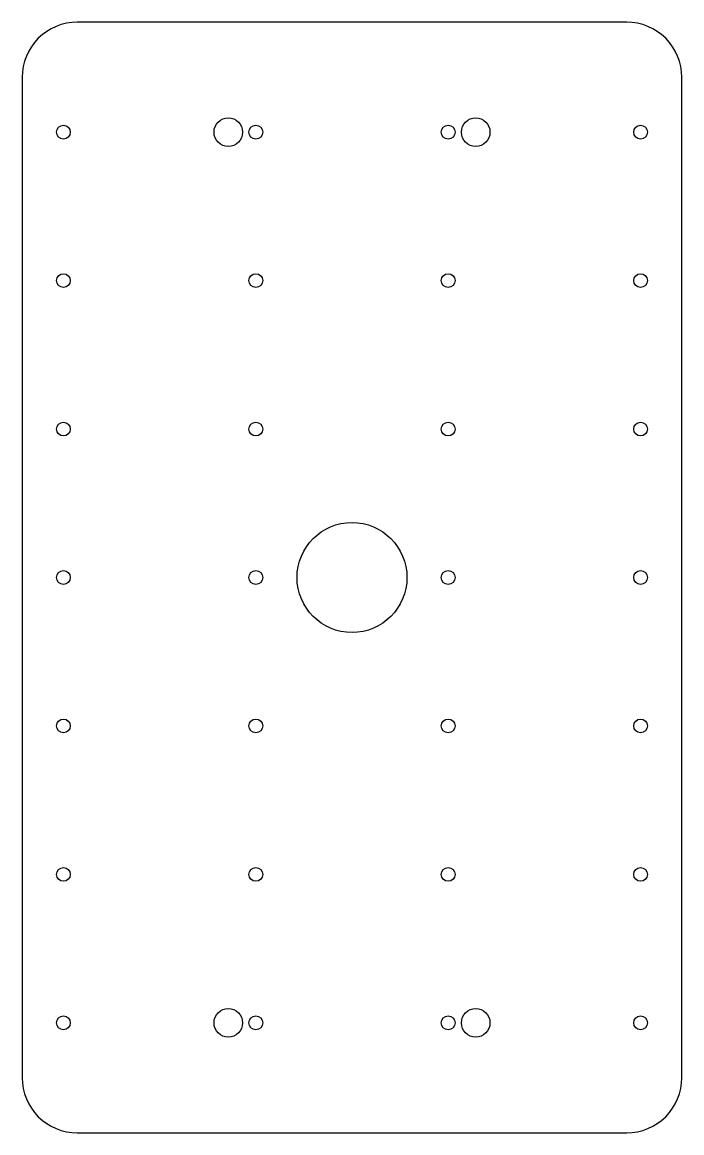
# Model space of a CAD drawing. Header units: inches. Extents: x -3 to 3, y 2.2 to 12.3.
import ezdxf

# ---------------------------------------------------------------- set-up
doc = ezdxf.new("R2010")
doc.units = ezdxf.units.IN
doc.layers.get('0').update_dxf_attribs({"linetype": 'CONTINUOUS'})

msp = doc.modelspace()

# ---------------------------------------------------------------- linework, layer by layer
msp.add_lwpolyline([(2.5, 2.2, 0.414214), (3, 2.7), (3, 11.8, 0.414214), (2.5, 12.3), (-2.5, 12.3, 0.414214), (-3, 11.8), (-3, 2.7, 0.414214), (-2.5, 2.2)], format="xyb", close=True)
for centre, radius in [((-1.125, 11.3), 0.13), ((1.125, 11.3), 0.13), ((-2.625, 11.3), 0.0625), ((-0.875, 11.3), 0.0625), ((0.875, 11.3), 0.0625), ((2.625, 11.3), 0.0625), ((-2.625, 9.95), 0.0625), ((-0.875, 9.95), 0.0625), ((0.875, 9.95), 0.0625), ((2.625, 9.95), 0.0625), ((-2.625, 8.6), 0.0625), ((-0.875, 8.6), 0.0625), ((0.875, 8.6), 0.0625), ((2.625, 8.6), 0.0625), ((0, 7.25), 0.5), ((-2.625, 7.25), 0.0625), ((-0.875, 7.25), 0.0625), ((0.875, 7.25), 0.0625), ((2.625, 7.25), 0.0625), ((-2.625, 5.9), 0.0625), ((-0.875, 5.9), 0.0625), ((0.875, 5.9), 0.0625), ((2.625, 5.9), 0.0625), ((-2.625, 4.55), 0.0625), ((-0.875, 4.55), 0.0625), ((0.875, 4.55), 0.0625), ((2.625, 4.55), 0.0625), ((-2.625, 3.2), 0.0625), ((-1.125, 3.2), 0.13), ((-0.875, 3.2), 0.0625), ((0.875, 3.2), 0.0625), ((1.125, 3.2), 0.13), ((2.625, 3.2), 0.0625)]:
    msp.add_circle(centre, radius)

doc.saveas('drawing.dxf')
